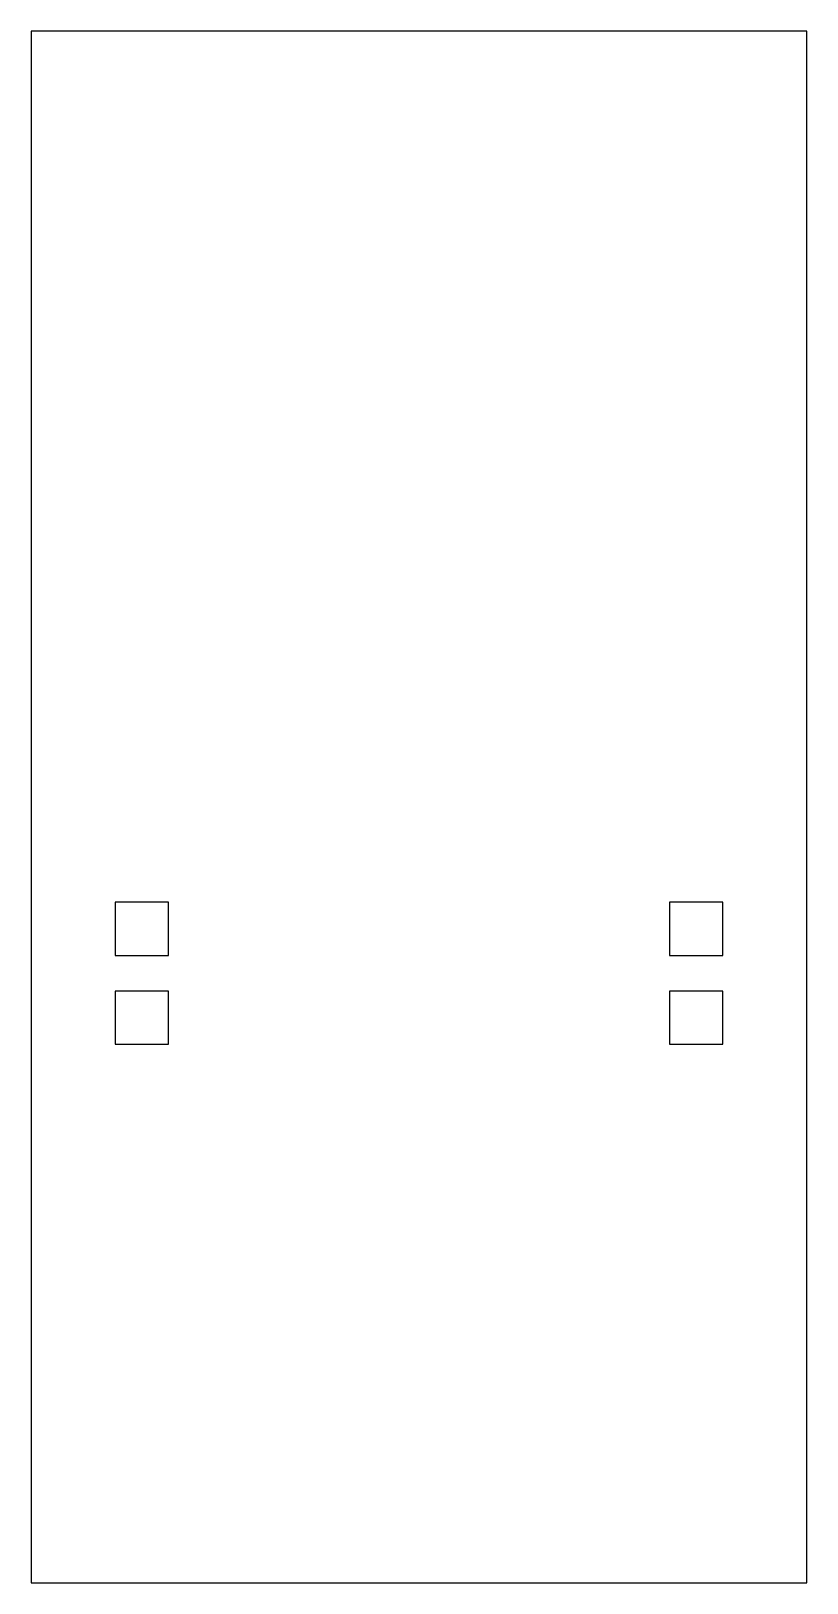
# Model space of a CAD drawing. Header units: millimetres. Extents: x -35 to 35, y -70 to 70.
import ezdxf

# ---------------------------------------------------------------- set-up
doc = ezdxf.new("R2010")
doc.units = ezdxf.units.MM

msp = doc.modelspace()

# ---------------------------------------------------------------- linework, layer by layer
at = {"color": 7, "linetype": 'Continuous', "lineweight": 25}
for p, q in [((-35, 70), (-35, -70)), ((35, 70), (-35, 70)), ((35, -70), (35, 70)), ((-27.4, -8.6), (-27.4, -13.4)), ((-22.6, -8.6), (-27.4, -8.6)), ((-22.6, -13.4), (-22.6, -8.6)), ((27.4, -8.6), (22.6, -8.6)), ((22.6, -8.6), (22.6, -13.4)), ((27.4, -13.4), (27.4, -8.6)), ((-27.4, -13.4), (-22.6, -13.4)), ((22.6, -13.4), (27.4, -13.4)), ((-27.4, -16.6), (-27.4, -21.4)), ((-22.6, -16.6), (-27.4, -16.6)), ((-22.6, -21.4), (-22.6, -16.6)), ((22.6, -16.6), (22.6, -21.4)), ((27.4, -16.6), (22.6, -16.6)), ((27.4, -21.4), (27.4, -16.6)), ((-27.4, -21.4), (-22.6, -21.4)), ((22.6, -21.4), (27.4, -21.4)), ((-35, -70), (35, -70))]:
    msp.add_line(p, q, dxfattribs=at)

doc.saveas('drawing.dxf')
